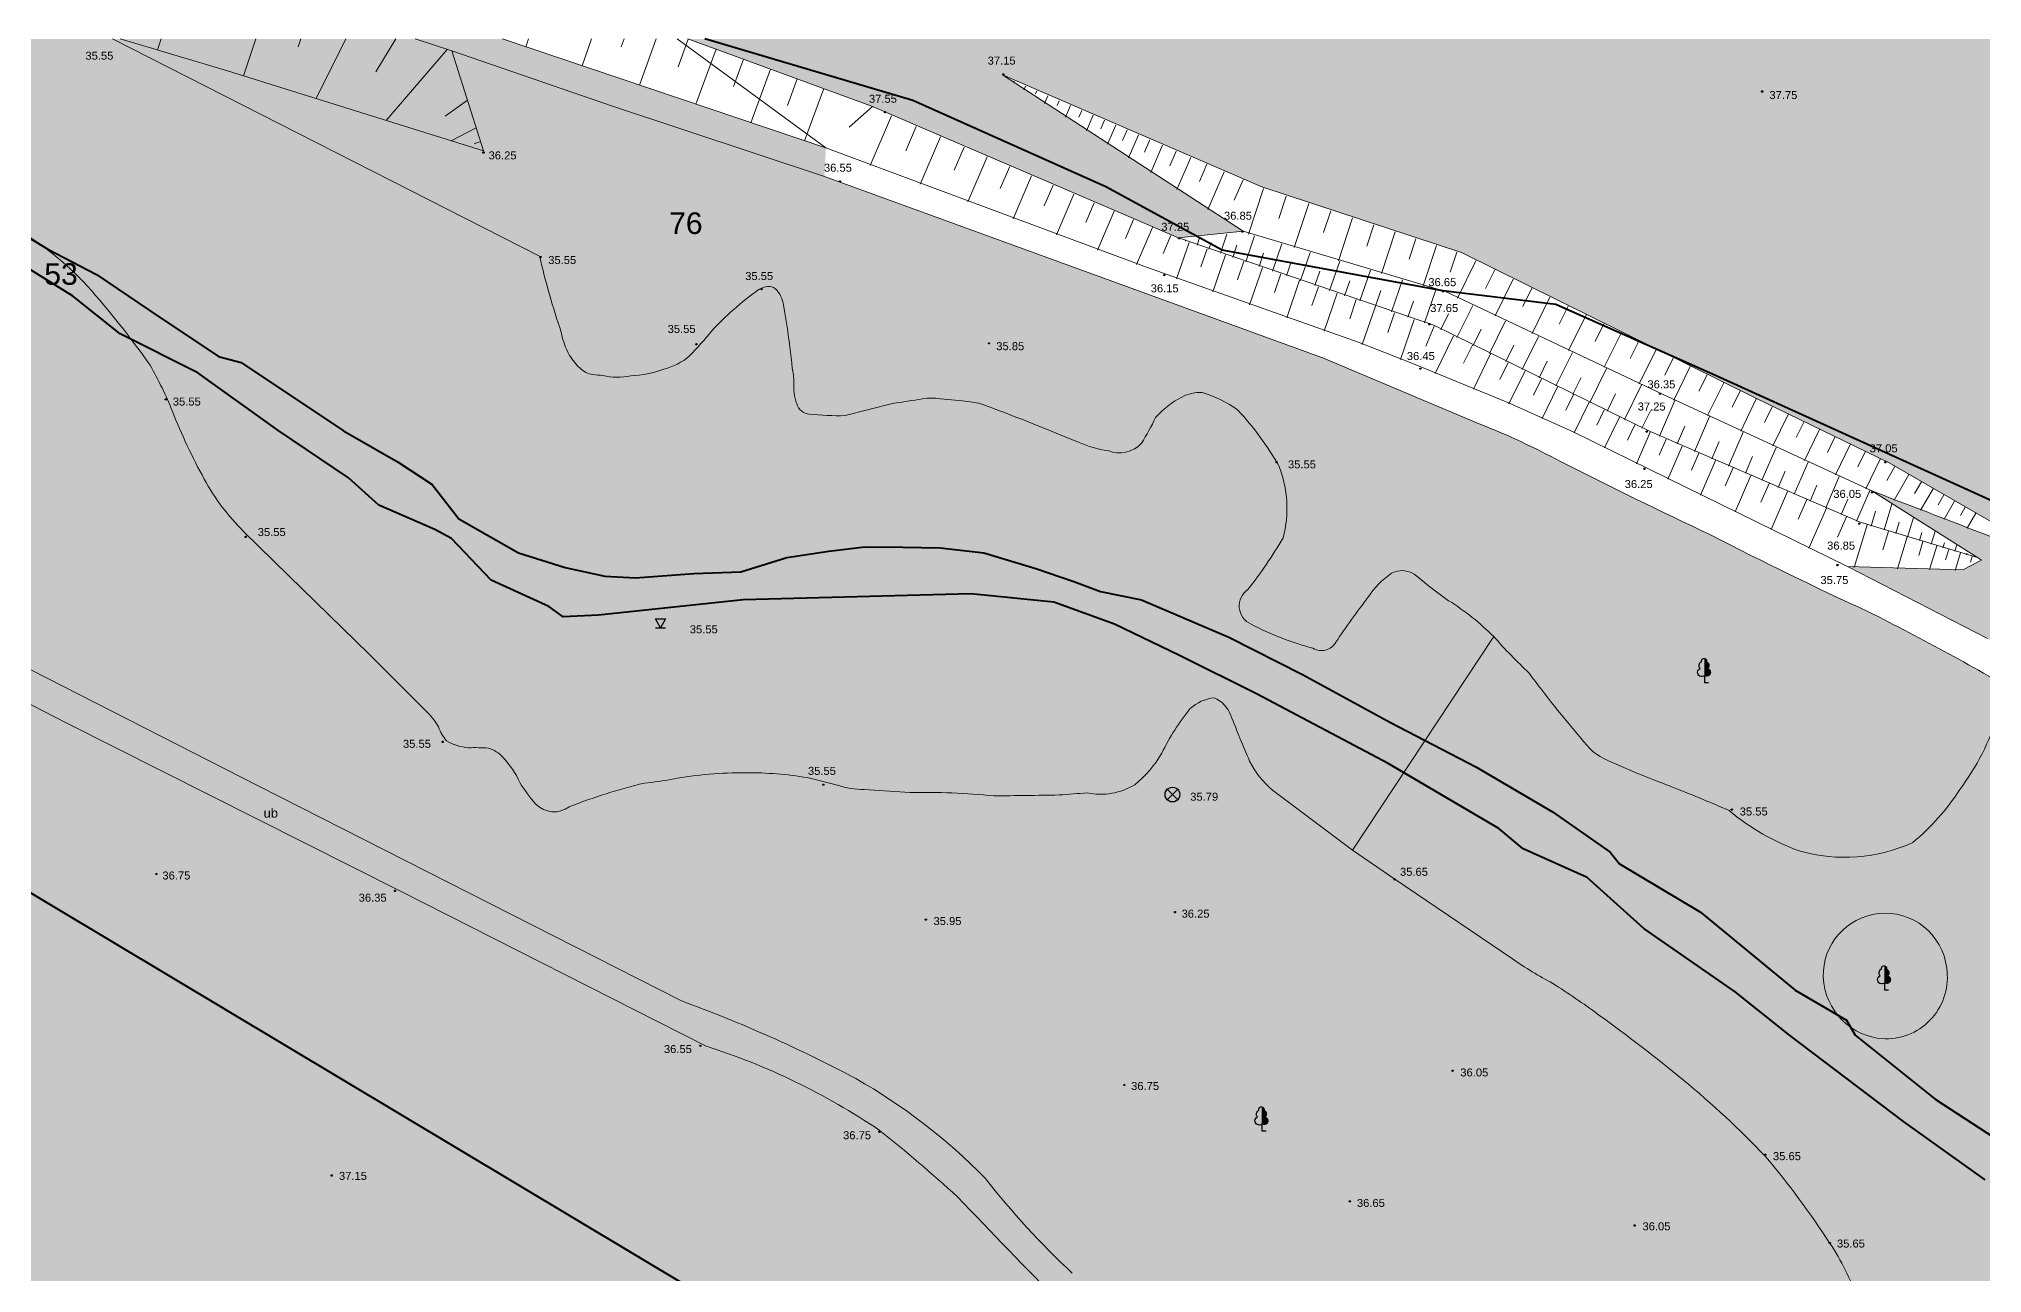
# Model space of a CAD drawing. Header units: metres. Extents: x 363857 to 365179, y 5807840 to 5809004.
# Drawn here: x 364102.5 to 364260.4, y 5808899.7 to 5809000 of the extents above; entities that cross this region are included whole.
import ezdxf

# ---------------------------------------------------------------- set-up
doc = ezdxf.new("R2010")
doc.units = ezdxf.units.M
doc.header["$LTSCALE"] = 0.5
doc.layers.get('0').update_dxf_attribs({"color": 1, "linetype": 'CONTINUOUS'})
for name, color, linetype in [('Flurstücksgrenze', 5, 'CONTINUOUS'), ('Stk.Befestigungsarten', 1, 'CONTINUOUS'), ('Stk.Böschungen', 1, 'CONTINUOUS'), ('Stk.Geländehöhen', 1, 'CONTINUOUS'), ('Stk.Gewässer', 1, 'CONTINUOUS'), ('Stk.Topografie allgemein', 1, 'CONTINUOUS'), ('Stk.Ver- und Entsorgungsanlagen allgemein', 1, 'CONTINUOUS'), ('Stk.Waldflächen', 1, 'CONTINUOUS')]:
    doc.layers.add(name, color=color, linetype=linetype)
doc.styles.add('TA  11.0401.0000', font='Arial.ttf')

# ---------------------------------------------------------------- blocks, each defined once
blk = doc.blocks.new('Geländehöhe')
at = {"color": 0, "lineweight": -2}
for points in [[(0.0087, -0.005, -0.5773503), (-0.0087, -0.005, -0.5773503), (0, 0.01, -0.5773503)], [(0.0043, -0.0025, -0.5773503), (-0.0043, -0.0025, -0.5773503), (0, 0.005, -0.5773503)]]:
    blk.add_lwpolyline(points, format="xyb", close=True, dxfattribs=at)
blk = doc.blocks.new('S11..36')
at = {"color": 0, "lineweight": -2}
blk.add_lwpolyline([(0.065, -0.0375, -0.5773503), (-0.065, -0.0375, -0.5773503), (0, 0.075, -0.5773503)], format="xyb", close=True, dxfattribs=at)
for points in [[(-0.05, 0.05), (0, 0), (-0.05, -0.05)], [(0.05, -0.05), (0, 0), (0.05, 0.05)]]:
    blk.add_lwpolyline(points, dxfattribs=at)
blk = doc.blocks.new('S11..357')
at = {"color": 0, "lineweight": -2}
blk.add_lwpolyline([(-0.04, 0), (0, 0), (-0.04, 0.075), (0.04, 0.075), (0, 0), (0.04, 0)], dxfattribs=at)
blk = doc.blocks.new('S11..150')
at = {"lineweight": -2}
blk.add_hatch(color=0, dxfattribs=at).paths.add_polyline_path([(0, 0.055), (0, 0.2), (0.0074, 0.199), (0.0142, 0.196), (0.0197, 0.191), (0.0236, 0.1846), (0.0254, 0.1774), (0.025, 0.17), (0.0326, 0.1648), (0.0386, 0.1578), (0.0426, 0.1495), (0.0442, 0.1404), (0.0435, 0.1312), (0.0403, 0.1225), (0.035, 0.115), (0.0434, 0.1099), (0.0501, 0.1026), (0.0545, 0.0938), (0.0562, 0.0841), (0.0552, 0.0743), (0.0515, 0.0652), (0.0454, 0.0575), (0.0373, 0.0517), (0.028, 0.0485), (0.0182, 0.048), (0.0086, 0.0502)], flags=0)
at = {"color": 0, "lineweight": -2}
blk.add_lwpolyline([(0, 0.055, -1.1324178), (-0.035, 0.115, -0.4985403), (-0.025, 0.17, -0.4807787), (0, 0.2)], format="xyb", dxfattribs=at)
blk.add_lwpolyline([(0, 0.055), (0, 0), (0.035, 0)], dxfattribs=at)

msp = doc.modelspace()

# ---------------------------------------------------------------- hatches: boundary and pattern name
at = {"layer": 'Stk.Befestigungsarten', "lineweight": 18, "true_color": 0xdcbe9c}
for points in [[(364140.1803, 5809000), (364166.4545, 5808991.1386), (364166.3455, 5808988.8326), (364149.1254, 5808994.5372), (364136.0738, 5808999.0184), (364133.0835, 5809000)], [(364120.3342, 5808939.3068), (364154.6601, 5808921.866, -0.03515269), (364168.8818, 5808915.5383, -0.0694161), (364179.3921, 5808907.452, 0.03980374), (364186.472, 5808899.7314, 0.16933471), (364200.6235, 5808893.1694, -0.03565229), (364208.6149, 5808891.1435, -0.00754606), (364210.1052, 5808890.7306, -0.14466024), (364220.6928, 5808884.0603, -0.01752953), (364229.4317, 5808873.9289), (364230.6647, 5808868.3528, 0.01427458), (364222.7059, 5808878.1409, 0.03563664), (364216.2029, 5808884.4922, 0.06095379), (364210.244, 5808887.8595, 0.0479212), (364199.3753, 5808891.2015, -0.14004817), (364190.9726, 5808893.7266, -0.02694109), (364185.4853, 5808897.2873, -0.00085373), (364177.1403, 5808905.9307, 0.01726169), (364170.7808, 5808911.357, 0.07095063), (364156.6721, 5808918.1891), (364131.8806, 5808930.7535), (364104.7211, 5808944.4416), (364087.9111, 5808953.0872), (364066.6537, 5808966.3067), (364067.1696, 5808968.8898), (364088.6249, 5808955.4833)]]:
    msp.add_hatch(color=31, dxfattribs=at).paths.add_polyline_path(points, flags=0)
at = {"layer": 'Stk.Gewässer', "lineweight": 18, "true_color": 0xe3ffff}
msp.add_hatch(color=7, dxfattribs=at).paths.add_polyline_path([(364108.5065, 5809000), (364143.1895, 5808982.3439, 0.02269352), (364144.953, 5808976.1612, 0.09436207), (364145.6337, 5808974.2865, 0.08420801), (364146.4893, 5808973.238, 0.18350385), (364147.5196, 5808972.7456, 0.01147825), (364148.3281, 5808972.6502, 0.11074124), (364150.5952, 5808972.6346, 0.08702215), (364153.2908, 5808973.175, 0.11658569), (364155.3743, 5808974.2386, 0.02680673), (364157.1765, 5808976.2895, -0.04564958), (364160.9197, 5808979.5785, -0.25589604), (364162.2039, 5808979.8011, -0.19129497), (364162.9803, 5808978.5461, -0.01819441), (364163.7229, 5808973.2873, -0.05322069), (364163.8492, 5808972.1275, 0.10844455), (364164.0861, 5808970.364, 0.32538138), (364165.1071, 5808969.5129, 0.0338601), (364168.0174, 5808969.3952), (364171.8704, 5808970.3873, 0.00916986), (364174.3122, 5808970.7622, -0.07241186), (364175.7549, 5808970.7623, -0.01057264), (364178.1646, 5808970.5083, -0.077085), (364179.5437, 5808970.1747, -0.00761878), (364187.0256, 5808967.2205, 0.07905974), (364189.3717, 5808966.5491, 0.31521733), (364192.0989, 5808967.1574, 0.02513199), (364193.2402, 5808969.2314, -0.0943183), (364195.3804, 5808970.896, -0.14074818), (364197.0312, 5808971.2726, -0.08467437), (364199.9295, 5808969.8363, -0.0549966), (364203.2575, 5808965.3179, -0.16126376), (364203.5924, 5808959.4665, -0.03624721), (364200.7455, 5808955.2786, 0.59016138), (364201.0021, 5808952.4507, 0.05491326), (364206.023, 5808950.497, 0.41752704), (364207.878, 5808950.9776, -0.01459407), (364210.4893, 5808954.6215, -0.0970022), (364212.4079, 5808956.5892, -0.31207244), (364214.4645, 5808956.3401, 0.01945464), (364217.0451, 5808954.3594, -0.05530449), (364220.7135, 5808951.4434), (364209.2301, 5808934.0998), (364202.7418, 5808938.9716, -0.10143465), (364200.8781, 5808941.3319, -0.01033422), (364199.3508, 5808945.0428, 0.21170311), (364197.9879, 5808946.4724, 0.15473458), (364196.0533, 5808945.5985, 0.05592966), (364193.7375, 5808941.9623, -0.0884732), (364191.5528, 5808939.4111, -0.18979145), (364187.6955, 5808938.7476, 0.00532843), (364185.396, 5808938.575, -0.00220343), (364180.0974, 5808938.5042, 0.02913443), (364173.2854, 5808938.7735), (364169.5632, 5808939.0317, -0.08362965), (364167.3969, 5808939.3674), (364164.936, 5808939.9844, 0.04275736), (364159.9656, 5808940.3835, 0.04634256), (364154.0046, 5808939.8719, -0.03091387), (364151.7037, 5808939.5381, 0.03637977), (364145.5839, 5808937.6015, -0.36726183), (364142.8888, 5808937.8236, -0.04015062), (364141.5895, 5808939.587, 0.08992557), (364140.2112, 5808941.6365, 0.14255147), (364139.0383, 5808942.3831, 0.02177367), (364137.4212, 5808942.4147, -0.12089542), (364135.6255, 5808942.9797, -0.08480548), (364134.9802, 5808944.0985, 0.07011897), (364134.1473, 5808945.2172), (364129.3506, 5808950.0106), (364122.8235, 5808956.3737), (364119.1495, 5808959.9848, -0.07446198), (364115.9491, 5808964.2399, -0.03142245), (364113.3678, 5808969.7394, 0.03411585), (364111.5509, 5808973.4803, 0.0289784), (364106.4498, 5808979.9364, 0.05967491), (364101.6049, 5808984.0106, 0.02256841), (364095.3147, 5808987.6728, 0.03166733), (364085.5239, 5808991.5938, -0.03393307), (364068.0265, 5808999.1661, -0.00978377), (364066.4265, 5809000)], flags=0)
h = msp.add_hatch(color=7, dxfattribs=at)
h.paths.add_polyline_path([(364285.2204, 5808807.1592), (364282.7797, 5808809.6782), (364280.6295, 5808812.6312), (364278.525, 5808815.5898), (364278.1041, 5808817.7687), (364278.7962, 5808821.3625), (364278.5555, 5808824.5314), (364280.0852, 5808825.9267), (364283.5331, 5808826.3764, -0.15153274), (364288.1438, 5808823.8113, -0.07646305), (364293.8831, 5808816.0455, -0.03413764), (364296.7746, 5808809.998, -0.03917682), (364298.0952, 5808805.629, 0.24377512), (364301.4177, 5808798.3249, -0.02159146), (364308.608, 5808790.0578, -0.01245987), (364312.914, 5808784.3573, 0.09426798), (364317.5995, 5808781.1758, 0.32332605), (364322.1145, 5808783.4329, 0.09125722), (364323.1181, 5808786.9627, 0.11687328), (364322.2822, 5808789.9176, 0.01229059), (364319.2258, 5808796.9722, 0.05318094), (364315.2466, 5808804.5578, 0.0678361), (364312.1158, 5808808.2726, 0.13516864), (364307.8333, 5808810.238, -0.06719037), (364304.9478, 5808810.9207, -0.11718979), (364301.7459, 5808813.1128, -0.04852861), (364299.6709, 5808817.2275, -0.08362754), (364298.5393, 5808824.4391, -0.00293574), (364299.6444, 5808828.3647, -0.04359182), (364301.0615, 5808831.9941, -0.08466784), (364304.8247, 5808838.0252, 0.0648565), (364307.565, 5808843.0246, 0.0741791), (364308.6774, 5808847.8502, 0.0688747), (364307.8385, 5808851.759, 0.04564048), (364304.9369, 5808858.6627, 0.16561582), (364299.5951, 5808863.6823, -0.00524237), (364296.8995, 5808863.809, 0.15788395), (364294.854, 5808863.6816, -0.00073615), (364289.5258, 5808862.6005, -0.21861148), (364288.0987, 5808862.6003, -0.32375725), (364288.321, 5808863.4198, 0.09061511), (364289.3998, 5808865.063, 0.42237158), (364288.7821, 5808867.0011), (364282.0834, 5808871.0281), (364267.6738, 5808879.8451, -0.02600306), (364261.8544, 5808883.5831, -0.06856073), (364254.4316, 5808890.6866, -0.08269872), (364250.2588, 5808897.7252, 0.05894219), (364248.024, 5808902.1463, 0.03180646), (364242.7628, 5808909.2423, 0.02869263), (364236.1171, 5808915.4165, 0.01567075), (364229.1719, 5808920.7544, 0.01762404), (364225.5011, 5808923.2733, -0.03055955), (364222.2308, 5808925.2636), (364212.6751, 5808931.7372), (364209.2301, 5808934.0998), (364220.7135, 5808951.4434, 0.02329234), (364223.593, 5808948.4725, 0.02102931), (364227.8248, 5808943.1759, 0.14575743), (364229.9804, 5808941.3758, 0.01368457), (364234.9867, 5808939.3062, -0.0126583), (364239.8418, 5808937.3079, 0.08914624), (364245.593, 5808934.0126, 0.17821034), (364254.7498, 5808934.7169, 0.0779471), (364258.5677, 5808939.0098, 0.08225899), (364261.6904, 5808945.0965, -0.13368071), (364262.3725, 5808946.4153), (364263.0759, 5808945.2184), (364264.0317, 5808944.151), (364265.9539, 5808942.9565), (364268.1575, 5808941.7249), (364270.2499, 5808940.6559), (364272.2722, 5808939.4536), (364274.2013, 5808938.2476), (364276.1406, 5808936.9519), (364277.9247, 5808936.0313), (364279.8294, 5808934.901), (364281.8671, 5808933.8522), (364284.0798, 5808932.7299), (364285.4724, 5808931.8355), (364286.7113, 5808931.0683), (364292.505, 5808927.5897, -0.11929615), (364298.0406, 5808917.7738, 0.00065588), (364305.2793, 5808905.7055, -0.05374785), (364306.6768, 5808901.8905, -0.03971906), (364306.9883, 5808897.7491, 0.03469002), (364307.1756, 5808895.3631, 0.14386616), (364311.6711, 5808889.3391, -0.09547052), (364315.0995, 5808886.1708, -0.07288485), (364318.9281, 5808879.1427, 0.05156755), (364320.687, 5808875.0918, 0.0632802), (364323.5392, 5808870.8144, 0.00777932), (364329.6579, 5808863.3844, -0.01704658), (364331.829, 5808860.4706, -0.0304109), (364332.9924, 5808858.2332, -0.02952596), (364334.8867, 5808853.6304, 0.0183737), (364337.0271, 5808848.5993, 0.02874074), (364341.2649, 5808842.6636, -0.00874486), (364352.6082, 5808828.2346, 0.01341761), (364363.258, 5808816.5967, 0.0797758), (364370.8757, 5808810.737, -0.04781277), (364389.9489, 5808798.0842), (364393.5432, 5808794.863, -0.0060347), (364395.1681, 5808793.054), (364413.5303, 5808761.3169, -0.24891136), (364412.0271, 5808749.4809, 0.00535982), (364410.9629, 5808748.7448, 0.00221955), (364402.9992, 5808742.1885, 0.10770105), (364400.5729, 5808739.2482, -0.14144292), (364397.1663, 5808738.3133, 0.22153822), (364390.7496, 5808732.679, -0.17340094), (364387.1009, 5808729.1185), (364374.3939, 5808719.7485, -0.34939217), (364369.1645, 5808719.644), (364358.831, 5808724.8009, 0.00509223), (364344.3674, 5808734.2296, 0.00496407), (364337.0466, 5808738.0464), (364330.6681, 5808748.8391), (364327.8403, 5808753.3004), (364323.6303, 5808757.9436), (364307.0594, 5808771.1058), (364303.0137, 5808774.5525), (364302.2704, 5808775.8711), (364298.3648, 5808781.3526), (364296.5108, 5808784.4197), (364287.2286, 5808799.9728)], flags=0)
h.paths.add_polyline_path([(364252.512, 5808918.7602, 0.46130193), (364257.508, 5808924.5076, 0.41367233), (364251.9601, 5808928.9412, 0.38887313), (364247.4783, 5808923.7909, 0.39075751)], flags=0)
at = {"layer": 'Stk.Waldflächen', "lineweight": 18, "true_color": 0xb3ff7f}
for points in [[(364066.4265, 5809000, 0.00978377), (364068.0265, 5808999.1661, 0.03393307), (364085.5239, 5808991.5938, -0.03166733), (364095.3147, 5808987.6728, -0.02256841), (364101.6049, 5808984.0106, -0.05967491), (364106.4498, 5808979.9364, -0.0289784), (364111.5509, 5808973.4803, -0.03411585), (364113.3678, 5808969.7394, 0.03142245), (364115.9491, 5808964.2399, 0.07446198), (364119.1495, 5808959.9848), (364122.8235, 5808956.3737), (364129.3506, 5808950.0106), (364134.1473, 5808945.2172, -0.07011897), (364134.9802, 5808944.0985, 0.08480548), (364135.6255, 5808942.9797, 0.12089542), (364137.4212, 5808942.4147, -0.02177367), (364139.0383, 5808942.3831, -0.14255147), (364140.2112, 5808941.6365, -0.08992557), (364141.5895, 5808939.587, 0.04015062), (364142.8888, 5808937.8236), (364154.6601, 5808921.866), (364120.3342, 5808939.3068), (364088.6249, 5808955.4833), (364067.1696, 5808968.8898), (364062.5412, 5808972.2309, -0.07571123), (364054.3, 5808981.6518), (364046.0893, 5808991.6916, 0.0970145), (364039.7036, 5808997.2805, 0.02965267), (364034.3304, 5809000)], [(364133.0835, 5809000), (364136.0738, 5808999.0184), (364149.1254, 5808994.5372), (364143.1895, 5808982.3439), (364108.5065, 5809000)], [(364264.0688, 5808946.4154, 0.14391677), (364262.3725, 5808946.4153, 0.13368071), (364261.6904, 5808945.0965, -0.08225899), (364258.5677, 5808939.0098, -0.0779471), (364254.7498, 5808934.7169, -0.17821034), (364245.593, 5808934.0126, -0.08914624), (364239.8418, 5808937.3079, 0.0126583), (364234.9867, 5808939.3062, -0.01368457), (364229.9804, 5808941.3758, -0.14575743), (364227.8248, 5808943.1759, -0.02102931), (364223.593, 5808948.4725, -0.02329234), (364220.7135, 5808951.4434, 0.05530449), (364217.0451, 5808954.3594, -0.01945464), (364214.4645, 5808956.3401, 0.31207244), (364212.4079, 5808956.5892, 0.0970022), (364210.4893, 5808954.6215, 0.01459407), (364207.878, 5808950.9776, -0.41752704), (364206.023, 5808950.497, -0.05491326), (364201.0021, 5808952.4507, -0.59016138), (364200.7455, 5808955.2786, 0.03624721), (364203.5924, 5808959.4665, 0.16126376), (364203.2575, 5808965.3179, 0.0549966), (364199.9295, 5808969.8363, 0.08467437), (364197.0312, 5808971.2726, 0.14074818), (364195.3804, 5808970.896, 0.0943183), (364193.2402, 5808969.2314, -0.02513199), (364192.0989, 5808967.1574, -0.31521733), (364189.3717, 5808966.5491, -0.07905974), (364187.0256, 5808967.2205, 0.00761878), (364179.5437, 5808970.1747, 0.077085), (364178.1646, 5808970.5083, 0.01057264), (364175.7549, 5808970.7623, 0.07241186), (364174.3122, 5808970.7622, -0.00916986), (364171.8704, 5808970.3873), (364168.0174, 5808969.3952, -0.0338601), (364165.1071, 5808969.5129, -0.32538138), (364164.0861, 5808970.364, -0.10844455), (364163.8492, 5808972.1275, 0.05322069), (364163.7229, 5808973.2873, 0.01819441), (364162.9803, 5808978.5461, 0.19129497), (364162.2039, 5808979.8011, 0.25589604), (364160.9197, 5808979.5785, 0.04564958), (364157.1765, 5808976.2895, -0.02680673), (364155.3743, 5808974.2386, -0.11658569), (364153.2908, 5808973.175, -0.08702215), (364150.5952, 5808972.6346, -0.11074124), (364148.3281, 5808972.6502, -0.01147825), (364147.5196, 5808972.7456, -0.18350385), (364146.4893, 5808973.238, -0.08420801), (364145.6337, 5808974.2865, -0.09436207), (364144.953, 5808976.1612, -0.02269352), (364143.1895, 5808982.3439), (364149.1254, 5808994.5372), (364166.3455, 5808988.8326), (364206.8728, 5808974.0583), (364219.5392, 5808968.7231, -0.03165835), (364226.1781, 5808965.6297, 0.00691315), (364238.3833, 5808959.6849, 0.01173652), (364251.1666, 5808953.4512, -0.01733559)], [(364076.1328, 5808835.703, 0.00482747), (364075.9393, 5808837.4832), (364106.7868, 5808846.6758), (364121.3932, 5808851.8065), (364131.2085, 5808854.9203), (364145.7928, 5808857.779), (364167.9031, 5808864.2725), (364181.0684, 5808870.7087), (364176.3139, 5808886.6244), (364162.1913, 5808893.9927), (364156.0377, 5808897.4316), (364133.7806, 5808890.1268), (364114.1382, 5808883.6943), (364089.3178, 5808875.7057), (364070.9933, 5808871.1401), (364058.3564, 5808867.978), (364051.0083, 5808875.0482), (364036.9113, 5808904.2566), (364032.0816, 5808913.1703), (364026.4773, 5808925.5491), (364022.6652, 5808933.8074), (364020.3762, 5808938.5261), (364017.7921, 5808943.0309), (364052.8007, 5808935.1103), (364079.1668, 5808950.7883), (364087.9111, 5808953.0872), (364104.7211, 5808944.4416), (364131.8806, 5808930.7535), (364156.6721, 5808918.1891, -0.07095063), (364170.7808, 5808911.357, -0.01726169), (364177.1403, 5808905.9307, 0.00085373), (364185.4853, 5808897.2873, 0.02694109), (364190.9726, 5808893.7266, 0.14004817), (364199.3753, 5808891.2015, -0.0479212), (364210.244, 5808887.8595, -0.06095379), (364216.2029, 5808884.4922, -0.03563664), (364222.7059, 5808878.1409, -0.01427458), (364230.6647, 5808868.3528, -0.09381714), (364215.8846, 5808860.1685, -0.04272974), (364204.8753, 5808857.0962, -0.00613348), (364192.7183, 5808854.6752, 0.02723875), (364184.5899, 5808852.6766, 0.17430481), (364174.3166, 5808845.7287, -0.06247402), (364165.0804, 5808838.5727, -0.12397337), (364153.2786, 5808834.5957, -0.0297289), (364150.2547, 5808834.4088, 0.03819461), (364143.5724, 5808834.4228, 0.09873638), (364136.5878, 5808832.4558), (364127.7526, 5808827.9709), (364121.2504, 5808824.6527, -0.31424083), (364118.111, 5808824.8905, 0.1332026), (364108.647, 5808829.6078, 0.00775033), (364103.106, 5808829.1036), (364087.3091, 5808826.9481), (364083.3215, 5808826.6858, -0.21766112), (364076.6127, 5808830.191, -0.06391921), (364076.1736, 5808832.5429, 0.00852038)], [(364154.6601, 5808921.866), (364142.8888, 5808937.8236, 0.36726183), (364145.5839, 5808937.6015, -0.03637977), (364151.7037, 5808939.5381, 0.03091387), (364154.0046, 5808939.8719, -0.04634256), (364159.9656, 5808940.3835, -0.04275736), (364164.936, 5808939.9844), (364167.3969, 5808939.3674, 0.08362965), (364169.5632, 5808939.0317), (364173.2854, 5808938.7735, -0.02913443), (364180.0974, 5808938.5042, 0.00220343), (364185.396, 5808938.575, -0.00532843), (364187.6955, 5808938.7476, 0.18979145), (364191.5528, 5808939.4111, 0.0884732), (364193.7375, 5808941.9623, -0.05592966), (364196.0533, 5808945.5985, -0.15473458), (364197.9879, 5808946.4724, -0.21170311), (364199.3508, 5808945.0428, 0.01033422), (364200.8781, 5808941.3319, 0.10143465), (364202.7418, 5808938.9716), (364209.2301, 5808934.0998), (364212.6751, 5808931.7372), (364222.2308, 5808925.2636, 0.03055955), (364225.5011, 5808923.2733, -0.01762404), (364229.1719, 5808920.7544, -0.01567075), (364236.1171, 5808915.4165, -0.02869263), (364242.7628, 5808909.2423, -0.03180646), (364248.024, 5808902.1463, -0.05894219), (364250.2588, 5808897.7252, 0.08269872), (364254.4316, 5808890.6866, 0.06856073), (364261.8544, 5808883.5831, 0.02600306), (364267.6738, 5808879.8451), (364282.0834, 5808871.0281), (364288.7821, 5808867.0011, -0.42237158), (364289.3998, 5808865.063, -0.09061511), (364288.321, 5808863.4198, 0.32375725), (364288.0987, 5808862.6003, 0.21861148), (364289.5258, 5808862.6005, 0.00073615), (364294.854, 5808863.6816, -0.15788395), (364296.8995, 5808863.809, 0.00524237), (364299.5951, 5808863.6823), (364299.8485, 5808862.9674, -0.08578904), (364298.5162, 5808862.0458, -0.02484695), (364291.6165, 5808855.792, 0.07937826), (364289.9032, 5808853.7356, 0.84456183), (364290.8501, 5808853.1167, 0.00902647), (364293.8838, 5808855.595, -0.36540043), (364295.1682, 5808855.4044, 0.02092387), (364298.1321, 5808852.2116, -0.11983087), (364299.3526, 5808850.7819, -0.0652335), (364301.1423, 5808845.5234, -0.21979534), (364300.6496, 5808842.6955, -0.07372079), (364298.689, 5808840.0396, 0.00559943), (364292.4483, 5808834.5757, -0.10934922), (364287.8961, 5808831.5248, -0.01473266), (364281.5819, 5808829.9845, 0.05945486), (364277.1122, 5808829.0128, 0.17423077), (364273.97, 5808822.1397, 0.07673141), (364274.3782, 5808814.8723), (364266.0464, 5808811.9773), (364262.4785, 5808820.6926), (364258.2018, 5808830.9695, 0.05945379), (364253.4367, 5808841.1008), (364247.1152, 5808850.1916), (364238.9681, 5808860.8441, 0.03242898), (364229.4317, 5808873.9289, 0.01752953), (364220.6928, 5808884.0603, 0.14466024), (364210.1052, 5808890.7306, 0.00754606), (364208.6149, 5808891.1435, 0.03565229), (364200.6235, 5808893.1694, -0.16933471), (364186.472, 5808899.7314, -0.03980374), (364179.3921, 5808907.452, 0.0694161), (364168.8818, 5808915.5383, 0.03515269)], [(364252.512, 5808918.7602, -0.39075751), (364247.4783, 5808923.7909, -0.38887313), (364251.9601, 5808928.9412, -0.41367233), (364257.508, 5808924.5076, -0.46130193)]]:
    msp.add_hatch(color=71, dxfattribs=at).paths.add_polyline_path(points, flags=0)
h = msp.add_hatch(color=71, dxfattribs=at)
h.paths.add_polyline_path([(364371.5777, 5808984.8374, 0.03006428), (364364.4024, 5808981.2934, 0.12588125), (364357.7629, 5808974.8027), (364349.6736, 5808955.5113), (364345.5628, 5808944.5744, -0.00189753), (364331.3004, 5808920.3081, 0.07882706), (364330.4949, 5808912.3763), (364317.4355, 5808913.3708), (364323.104, 5808927.5215), (364334.708, 5808953.6327), (364345.8188, 5808978.8052), (364347.1442, 5808981.8775, 0.00626865), (364354.1999, 5808997.976, -0.19770427), (364356.328, 5809000), (364377.3898, 5809000)], flags=0)
h.paths.add_polyline_path([(364352.8834, 5809000, 0.03752086), (364352.6126, 5808999.463), (364340.687, 5808981.4544), (364337.3045, 5808982.9143), (364334.2023, 5808975.8573), (364326.0089, 5808958.4087), (364317.4109, 5808940.4565), (364308.8496, 5808922.6474, -0.41708072), (364304.9289, 5808922.4258, -0.03956431), (364296.5444, 5808929.5305, 0.07513606), (364283.8166, 5808939.1418, 0.01012799), (364274.8949, 5808944.0383), (364260.814, 5808951.2898), (364249.4569, 5808957.127), (364258.8298, 5808956.8665), (364260.3385, 5808957.662), (364260.0145, 5808957.866), (364251.4163, 5808963.2778, -0.00169898), (364267.5886, 5808957.0503), (364252.8308, 5808965.5606), (364241.8947, 5808970.8771), (364218.1037, 5808982.6328), (364201.8724, 5808987.9807), (364180.8107, 5808997.0706), (364200.3552, 5808984.3689), (364195.1109, 5808983.8387), (364170.2486, 5808994.5024), (364155.2378, 5809000)], flags=0)

# ---------------------------------------------------------------- linework, layer by layer
at = {"layer": 'Flurstücksgrenze', "color": 7, "linetype": 'Continuous', "lineweight": 40}
msp.add_line((364070.123, 5808949.619), (364155.35, 5808898.595), dxfattribs=at)
for points in [[(364348.7173, 5809000), (364309.655, 5808917.271), (364303.677, 5808919.244), (364300.28, 5808924.533), (364293.808, 5808934.872), (364288.276, 5808941.341), (364267.641, 5808956.598), (364262.117, 5808962.038), (364238.789, 5808972.634), (364225.761, 5808978.418), (364216.58, 5808979.526), (364198.645, 5808982.835), (364189.191, 5808987.987), (364173.526, 5808995.002), (364156.608, 5809000)], [(364099.546, 5808985.15), (364103.245, 5808982.927), (364107.195, 5808980.849), (364111.48, 5808977.958), (364117.098, 5808974.205), (364118.95, 5808973.697), (364127.251, 5808968.153), (364131.7, 5808965.616), (364134.458, 5808963.786), (364136.631, 5808961.022), (364141.489, 5808958.253), (364145.268, 5808957.058), (364148.498, 5808956.339), (364150.993, 5808956.214), (364155.737, 5808956.563), (364159.551, 5808956.706), (364163.284, 5808957.875), (364166.687, 5808958.389), (364169.607, 5808958.741), (364172.699, 5808958.7), (364175.729, 5808958.641), (364179.286, 5808958.241), (364183.507, 5808956.964), (364186.587, 5808955.911), (364188.768, 5808955.101), (364192.082, 5808954.424), (364199.202, 5808951.388), (364205.181, 5808948.359), (364212.32, 5808944.464), (364219.25, 5808940.865), (364225.473, 5808937.212), (364230.18, 5808933.925), (364230.931, 5808932.976), (364237.519, 5808929.053), (364245.208, 5808922.708), (364249.38, 5808920.281), (364250.072, 5808919.064), (364256.586, 5808913.872), (364262.551, 5808909.969)], [(364260.645, 5808907.321), (364254.009, 5808912.037), (364244.738, 5808919.063), (364240.321, 5808922.586), (364232.915, 5808927.729), (364228.291, 5808931.86), (364223.111, 5808934.207), (364221.129, 5808935.842), (364212.14, 5808941.122), (364201.495, 5808946.762), (364195.185, 5808949.898), (364189.888, 5808952.442), (364184.98, 5808954.237), (364178.218, 5808954.911), (364159.722, 5808954.44), (364147.977, 5808953.186), (364145.102, 5808953.061), (364143.941, 5808953.879), (364139.249, 5808956.029), (364136.032, 5808959.423), (364134.695, 5808960.155), (364130.126, 5808962.126), (364127.662, 5808964.336), (364121.926, 5808968.213), (364115.421, 5808972.863), (364109.126, 5808976.046), (364105.243, 5808979.127), (364098.789, 5808983.115)]]:
    msp.add_lwpolyline(points, dxfattribs=at)
at = {"layer": 'Stk.Böschungen', "color": 7, "linetype": 'Continuous', "lineweight": 9}
for p, q in [((364112.4398, 5809000), (364112.1482, 5808999.1009)), ((364120.1326, 5809000), (364119.1458, 5808996.9961)), ((364123.8075, 5809000), (364123.5693, 5808999.3582)), ((364127.4567, 5809000), (364125.0405, 5808995.1525)), ((364131.5217, 5809000), (364129.8799, 5808997.3305)), ((364135.6827, 5808999.1468), (364130.7163, 5808993.3774)), ((364142.284, 5809000), (364142.0868, 5808999.357)), ((364147.42, 5809000), (364146.6427, 5808997.8204)), ((364150.0619, 5809000), (364149.8304, 5808999.3509)), ((364152.6755, 5809000), (364151.3018, 5808996.2491)), ((364155.2677, 5808999.989), (364154.4401, 5808997.7294)), ((364157.5274, 5808999.1615), (364155.8936, 5808994.7004)), ((364159.7579, 5808998.3446), (364158.9515, 5808996.1428)), ((364161.9596, 5808997.5382), (364160.3677, 5808993.1915)), ((364164.133, 5808996.7422), (364163.3473, 5808994.5969)), ((364166.2783, 5808995.9565), (364164.7272, 5808991.7212)), ((364181.7406, 5808996.5576), (364181.7051, 5808996.4805)), ((364182.659, 5808996.162), (364182.5245, 5808995.8492)), ((364183.5774, 5808995.7664), (364183.4747, 5808995.533)), ((364184.4958, 5808995.3708), (364184.2196, 5808994.7499)), ((364137.3384, 5808995.0074), (364135.5257, 5808993.7238)), ((364170.2486, 5808994.5024), (364168.3515, 5808992.8205)), ((364171.7753, 5808993.7405), (364170.0456, 5808989.703)), ((364185.4142, 5808994.9752), (364185.2443, 5808994.5854)), ((364186.3326, 5808994.5796), (364185.9196, 5808993.6475)), ((364187.251, 5808994.184), (364187.0127, 5808993.6386)), ((364188.1695, 5808993.7884), (364187.6243, 5808992.542)), ((364138.0451, 5808992.766), (364136.0162, 5808991.7199)), ((364173.7942, 5808992.8762), (364172.9472, 5808990.9084)), ((364189.0879, 5808993.3928), (364188.7835, 5808992.6903)), ((364190.0063, 5808992.9972), (364189.329, 5808991.4366)), ((364190.9247, 5808992.6016), (364190.5531, 5808991.7427)), ((364191.8431, 5808992.206), (364191.0314, 5808990.3326)), ((364138.3938, 5808991.6597), (364137.8796, 5808991.4788)), ((364175.7636, 5808992.0332), (364174.1166, 5808988.1923)), ((364177.6844, 5808991.2109), (364176.8817, 5808989.3375)), ((364192.7814, 5808991.8019), (364192.3421, 5808990.7847)), ((364193.799, 5808991.3635), (364192.8483, 5808989.1544)), ((364194.9034, 5808990.8878), (364194.3844, 5808989.6913)), ((364179.5581, 5808990.4088), (364177.9873, 5808986.7559)), ((364181.3857, 5808989.6264), (364180.6216, 5808987.8441)), ((364196.1017, 5808990.3717), (364194.978, 5808987.7733)), ((364197.4022, 5808989.8115), (364196.7942, 5808988.4007)), ((364198.8132, 5808989.2037), (364197.4945, 5808986.1414)), ((364183.1683, 5808988.8633), (364181.6735, 5808985.3879)), ((364184.9072, 5808988.1189), (364184.1777, 5808986.4241)), ((364200.3448, 5808988.544), (364199.6264, 5808986.8844)), ((364202.0095, 5808987.8384), (364200.7964, 5808984.1458)), ((364186.6035, 5808987.3928), (364185.1847, 5808984.0849)), ((364188.2579, 5808986.6846), (364187.5641, 5808985.072)), ((364189.8715, 5808985.9938), (364188.5179, 5808982.848)), ((364203.8555, 5808987.2312), (364203.2568, 5808985.4114)), ((364205.6754, 5808986.6327), (364204.4918, 5808983.0458)), ((364207.4694, 5808986.0427), (364206.8864, 5808984.2746)), ((364191.4457, 5808985.3199), (364190.7864, 5808983.7853)), ((364192.9811, 5808984.6626), (364191.6984, 5808981.6677)), ((364209.2379, 5808985.461), (364208.0889, 5808981.975)), ((364210.9812, 5808984.8876), (364210.4138, 5808983.1698)), ((364212.6998, 5808984.3224), (364211.5817, 5808980.9353)), ((364194.4786, 5808984.0215), (364193.8552, 5808982.5663)), ((364195.9575, 5808983.4594), (364194.9423, 5808980.5056)), ((364195.6638, 5808983.5598), (364195.7068, 5808983.6813)), ((364196.61, 5808983.2362), (364196.845, 5808983.9132)), ((364197.4351, 5808982.954), (364196.9237, 5808981.4697)), ((364197.5562, 5808982.9126), (364197.7482, 5808983.4681)), ((364198.5024, 5808982.5891), (364199.0354, 5808984.1339)), ((364199.5043, 5808982.2465), (364199.8495, 5808983.2486)), ((364200.562, 5808981.8848), (364201.2859, 5808984.0001)), ((364202.743, 5808981.1389), (364203.4967, 5808983.342)), ((364214.3939, 5808983.7653), (364213.8424, 5808982.0959)), ((364216.0639, 5808983.216), (364214.9802, 5808979.9237)), ((364217.7101, 5808982.6746), (364217.1737, 5808981.0525)), ((364198.9207, 5808982.446), (364197.8906, 5808979.4622)), ((364200.414, 5808981.9354), (364199.8989, 5808980.4346)), ((364201.9154, 5808981.4219), (364200.881, 5808978.4039)), ((364201.6414, 5808981.5156), (364202.0113, 5808982.5948)), ((364203.8673, 5808980.7544), (364204.2538, 5808981.878)), ((364205.0146, 5808980.3621), (364205.8038, 5808982.6552)), ((364206.1854, 5808979.9617), (364206.5864, 5808981.1323)), ((364207.3802, 5808979.5531), (364208.2012, 5808981.9416)), ((364209.8439, 5808978.7106), (364210.701, 5808981.1975)), ((364219.2664, 5808981.9775), (364217.758, 5808978.9333)), ((364220.7899, 5808981.2262), (364220.0443, 5808979.7167)), ((364203.4248, 5808980.9058), (364202.9047, 5808979.3888)), ((364204.9422, 5808980.3869), (364203.8968, 5808977.3366)), ((364206.4677, 5808979.8652), (364205.9404, 5808978.3326)), ((364208.5996, 5808979.1362), (364209.0183, 5808980.3549)), ((364211.1138, 5808978.2764), (364211.5514, 5808979.5452)), ((364212.4096, 5808977.8332), (364213.295, 5808980.4253)), ((364215.0817, 5808976.9195), (364216.0074, 5808979.6179)), ((364222.2999, 5808980.4816), (364220.8156, 5808977.4924)), ((364223.7964, 5808979.7436), (364223.0623, 5808978.2616)), ((364208.0012, 5808979.3408), (364206.9464, 5808976.2574)), ((364209.543, 5808978.8135), (364209.0071, 5808977.2657)), ((364211.0929, 5808978.2835), (364210.0228, 5808975.1616)), ((364213.732, 5808977.381), (364214.1836, 5808978.7037)), ((364217.718, 5808975.7438), (364219.0005, 5808978.3478)), ((364225.2796, 5808979.0121), (364223.8278, 5808976.073)), ((364226.7496, 5808978.2872), (364226.0288, 5808976.8313)), ((364212.6543, 5808977.7496), (364212.1078, 5808976.157)), ((364214.2475, 5808977.2047), (364213.1342, 5808973.954)), ((364215.8731, 5808976.6486), (364215.1993, 5808975.0266)), ((364216.4149, 5808976.3829), (364217.0486, 5808977.6759)), ((364219.0313, 5808975.0996), (364219.6771, 5808976.4121)), ((364220.3549, 5808974.4504), (364221.654, 5808977.0973)), ((364228.2066, 5808977.5687), (364226.7795, 5808974.682)), ((364229.6506, 5808976.8565), (364228.9433, 5808975.4261)), ((364217.4535, 5808975.8735), (364215.9509, 5808972.8206)), ((364218.9808, 5808975.1243), (364218.2552, 5808973.6491)), ((364221.689, 5808973.7961), (364222.3435, 5808975.13)), ((364223.0336, 5808973.1366), (364224.355, 5808975.8245)), ((364231.0818, 5808976.1507), (364229.675, 5808973.3175)), ((364232.5003, 5808975.4512), (364231.8029, 5808974.0473)), ((364220.4569, 5808974.4004), (364219.0547, 5808971.5488)), ((364221.8833, 5808973.7007), (364221.2045, 5808972.3234)), ((364224.3888, 5808972.4719), (364225.0558, 5808973.8259)), ((364225.7546, 5808971.802), (364227.0971, 5808974.5323)), ((364228.5186, 5808970.4463), (364229.8825, 5808973.2198)), ((364233.9061, 5808974.7579), (364232.523, 5808971.9754)), ((364235.2995, 5808974.0708), (364234.6178, 5808972.6901)), ((364236.6805, 5808973.3898), (364235.3351, 5808970.658)), ((364223.2617, 5808973.0247), (364221.949, 5808970.3607)), ((364224.5948, 5808972.3708), (364223.9511, 5808971.0622)), ((364225.9041, 5808971.7286), (364224.6403, 5808969.1578)), ((364227.1312, 5808971.1268), (364227.8089, 5808972.5022)), ((364231.3264, 5808969.0691), (364232.711, 5808971.8869)), ((364238.046, 5808972.7164), (364237.3819, 5808971.3679)), ((364239.3941, 5808972.0515), (364238.0797, 5808969.3905)), ((364227.1901, 5808971.0979), (364226.5681, 5808969.8361)), ((364228.4531, 5808970.4784), (364227.2342, 5808967.9974)), ((364229.917, 5808969.7604), (364230.6052, 5808971.1576)), ((364234.1812, 5808967.7158), (364235.4303, 5808970.614)), ((364240.7251, 5808971.3951), (364240.0772, 5808970.0812)), ((364242.0394, 5808970.7478), (364240.7788, 5808968.144)), ((364243.3407, 5808970.1163), (364242.7138, 5808968.8281)), ((364229.694, 5808969.8698), (364229.0841, 5808968.6274)), ((364230.9367, 5808969.2603), (364229.7126, 5808966.7733)), ((364232.1811, 5808968.6499), (364231.569, 5808967.4043)), ((364232.7469, 5808968.3724), (364233.4431, 5808969.7931)), ((364235.6119, 5808967.0999), (364236.229, 5808968.53)), ((364237.0241, 5808966.4919), (364238.2453, 5808969.314)), ((364244.6297, 5808969.4909), (364243.3889, 5808966.9386)), ((364245.9063, 5808968.8715), (364245.2913, 5808967.6077)), ((364233.4278, 5808968.0401), (364232.3219, 5808965.4844)), ((364234.7068, 5808967.4895), (364234.1398, 5808966.1785)), ((364236.0188, 5808966.9247), (364234.8608, 5808964.237)), ((364238.4181, 5808965.8918), (364239.021, 5808967.2846)), ((364239.7942, 5808965.2993), (364240.9817, 5808968.0503)), ((364247.1707, 5808968.258), (364245.9514, 5808965.7551)), ((364248.4231, 5808967.6503), (364247.8196, 5808966.4107)), ((364249.6634, 5808967.0485), (364248.4684, 5808964.5928)), ((364237.3628, 5808966.3461), (364236.7676, 5808964.9705)), ((364238.7394, 5808965.7534), (364237.5195, 5808962.9357)), ((364241.1525, 5808964.7146), (364241.7398, 5808966.0717)), ((364242.4933, 5808964.1373), (364243.6518, 5808966.8172)), ((364245.1233, 5808963.0051), (364246.2557, 5808965.6146)), ((364250.8919, 5808966.4524), (364250.3001, 5808965.2363)), ((364252.1086, 5808965.862), (364250.9377, 5808963.4524)), ((364240.1496, 5808965.1463), (364239.5258, 5808963.7026)), ((364241.5942, 5808964.5244), (364240.316, 5808961.5669)), ((364243.0739, 5808963.8874), (364242.4197, 5808962.3724)), ((364243.8169, 5808963.5675), (364244.3874, 5808964.8907)), ((364246.413, 5808962.4498), (364246.9698, 5808963.7388)), ((364247.686, 5808961.9018), (364248.783, 5808964.4475)), ((364253.2981, 5808965.2478), (364252.6503, 5808964.1257)), ((364254.421, 5808964.6016), (364253.2312, 5808962.535)), ((364255.4544, 5808964.0068), (364254.905, 5808963.0563)), ((364244.5897, 5808963.2348), (364243.2484, 5808960.1315)), ((364246.1424, 5808962.5664), (364245.4546, 5808960.9773)), ((364248.9427, 5808961.3608), (364249.4848, 5808962.6169)), ((364250.1832, 5808960.8268), (364251.2565, 5808963.3051)), ((364252.4177, 5808960.1079), (364253.0565, 5808962.2106)), ((364256.4057, 5808963.4593), (364255.3937, 5808961.7091)), ((364257.2816, 5808962.9552), (364256.8161, 5808962.1491)), ((364258.1483, 5808962.4564), (364257.2936, 5808960.982)), ((364247.7329, 5808961.8816), (364246.3227, 5808958.6268)), ((364249.362, 5808961.1802), (364248.6419, 5808959.5122)), ((364251.3653, 5808960.4249), (364251.7268, 5808961.6219)), ((364253.3751, 5808959.8194), (364253.6538, 5808960.7399)), ((364254.3326, 5808959.531), (364254.8094, 5808961.1095)), ((364259.015, 5808961.9575), (364258.6282, 5808961.2881)), ((364259.8817, 5808961.4587), (364259.1836, 5808960.2569)), ((364251.0519, 5808960.5194), (364250.0061, 5808957.0505)), ((364252.7861, 5808959.9969), (364252.3325, 5808958.4976)), ((364254.2856, 5808959.5452), (364253.5021, 5808956.953)), ((364255.5819, 5808959.1546), (364255.2431, 5808958.0342)), ((364255.2901, 5808959.2425), (364255.4888, 5808959.9002)), ((364256.2476, 5808958.9541), (364256.5654, 5808960.0064)), ((364257.2051, 5808958.6656), (364257.3237, 5808959.0606)), ((364256.7025, 5808958.817), (364256.1166, 5808956.88)), ((364257.6713, 5808958.5252), (364257.4182, 5808957.688)), ((364258.1625, 5808958.3772), (364258.3225, 5808958.9027)), ((364258.6288, 5808958.2367), (364258.2, 5808956.8219)), ((364259.12, 5808958.0887), (364259.1592, 5808958.2206)), ((364259.5862, 5808957.9483), (364259.4462, 5808957.4842))]:
    msp.add_line(p, q, dxfattribs=at)
at = {"layer": 'Stk.Böschungen', "color": 7, "linetype": 'Continuous', "lineweight": 18}
for p, q in [((364140.1803, 5809000), (364166.4545, 5808991.1386)), ((364170.2486, 5808994.5024), (364155.2378, 5809000)), ((364200.3552, 5808984.3689), (364180.8107, 5808997.0706)), ((364201.8724, 5808987.9807), (364180.8107, 5808997.0706)), ((364195.1109, 5808983.8387), (364170.2486, 5808994.5024)), ((364166.4545, 5808991.1386), (364192.4926, 5808981.4578)), ((364218.1037, 5808982.6328), (364201.8724, 5808987.9807)), ((364200.3552, 5808984.3689), (364195.1109, 5808983.8387)), ((364216.7803, 5808979.4711), (364200.3552, 5808984.3689)), ((364195.1109, 5808983.8387), (364215.8356, 5808976.7387)), ((364192.4926, 5808981.4578), (364209.7828, 5808975.3278)), ((364241.8947, 5808970.8771), (364218.1037, 5808982.6328)), ((364234.4704, 5808971.1187), (364216.7803, 5808979.4711)), ((364215.8356, 5808976.7387), (364233.3519, 5808968.1305)), ((364209.7828, 5808975.3278), (364214.0583, 5808973.6653)), ((364214.0583, 5808973.6653), (364221.8481, 5808970.4674)), ((364221.8481, 5808970.4674), (364227.1665, 5808968.0859)), ((364251.4163, 5808963.2778), (364234.4704, 5808971.1187)), ((364252.8308, 5808965.5606), (364241.8947, 5808970.8771)), ((364227.1665, 5808968.0859), (364233.3335, 5808965.0339)), ((364233.3519, 5808968.1305), (364250.4788, 5808960.7434)), ((364267.5886, 5808957.0503), (364252.8308, 5808965.5606)), ((364233.3335, 5808965.0339), (364249.4569, 5808957.127)), ((364260.0145, 5808957.866), (364251.4163, 5808963.2778)), ((364250.4788, 5808960.7434), (364260.0145, 5808957.866)), ((364258.8298, 5808956.8665), (364260.3385, 5808957.662)), ((364260.3385, 5808957.662), (364260.0145, 5808957.866)), ((364249.4569, 5808957.127), (364258.8298, 5808956.8665))]:
    msp.add_line(p, q, dxfattribs=at)
for points in [[(364138.6329, 5808990.9015), (364117.8506, 5808997.4012), (364109.1317, 5809000)], [(364133.0835, 5809000), (364136.0738, 5808999.0184), (364138.6329, 5808990.9015)]]:
    msp.add_lwpolyline(points, dxfattribs=at)
msp.add_arc((363343.1482, 5806580.4683), 2550.0455, 68.7450124, 69.1343904, dxfattribs=at)
at = {"layer": 'Stk.Topografie allgemein', "color": 7, "linetype": 'Continuous', "lineweight": 9}
for p, q in [((364133.0835, 5809000), (364136.0738, 5808999.0184)), ((364136.0738, 5808999.0184), (364149.1254, 5808994.5372)), ((364154.379, 5809000), (364166.4545, 5808991.1386)), ((364149.1254, 5808994.5372), (364166.3455, 5808988.8326)), ((364166.3455, 5808988.8326), (364206.8728, 5808974.0583)), ((364206.8728, 5808974.0583), (364219.5392, 5808968.7231)), ((364249.4569, 5808957.127), (364260.814, 5808951.2898)), ((364088.6249, 5808955.4833), (364120.3342, 5808939.3068)), ((364104.7211, 5808944.4416), (364087.9111, 5808953.0872)), ((364131.8806, 5808930.7535), (364104.7211, 5808944.4416)), ((364120.3342, 5808939.3068), (364154.6601, 5808921.866)), ((364209.2301, 5808934.0998), (364212.6751, 5808931.7372)), ((364156.6721, 5808918.1891), (364131.8806, 5808930.7535)), ((364212.6751, 5808931.7372), (364222.2308, 5808925.2636))]:
    msp.add_line(p, q, dxfattribs=at)
msp.add_lwpolyline([(364108.5065, 5809000), (364143.1895, 5808982.3439, 0.02269352), (364144.953, 5808976.1612, 0.09436207), (364145.6337, 5808974.2865, 0.08420801), (364146.4893, 5808973.238, 0.18350385), (364147.5196, 5808972.7456, 0.01147825), (364148.3281, 5808972.6502, 0.11074124), (364150.5952, 5808972.6346, 0.08702215), (364153.2908, 5808973.175, 0.11658569), (364155.3743, 5808974.2386, 0.02680673), (364157.1765, 5808976.2895, -0.04564958), (364160.9197, 5808979.5785, -0.25589604), (364162.2039, 5808979.8011, -0.19129497), (364162.9803, 5808978.5461, -0.01819441), (364163.7229, 5808973.2873, -0.05322069), (364163.8492, 5808972.1275, 0.10844455), (364164.0861, 5808970.364, 0.32538138), (364165.1071, 5808969.5129, 0.0338601), (364168.0174, 5808969.3952), (364171.8704, 5808970.3873, 0.00916986), (364174.3122, 5808970.7622, -0.07241186), (364175.7549, 5808970.7623, -0.01057264), (364178.1646, 5808970.5083, -0.077085), (364179.5437, 5808970.1747, -0.00761878), (364187.0256, 5808967.2205, 0.07905974), (364189.3717, 5808966.5491, 0.31521733), (364192.0989, 5808967.1574, 0.02513199), (364193.2402, 5808969.2314, -0.0943183), (364195.3804, 5808970.896, -0.14074818), (364197.0312, 5808971.2726, -0.08467437), (364199.9295, 5808969.8363, -0.0549966), (364203.2575, 5808965.3179, -0.16126376), (364203.5924, 5808959.4665, -0.03624721), (364200.7455, 5808955.2786, 0.59016138), (364201.0021, 5808952.4507, 0.05491326), (364206.023, 5808950.497, 0.41752704), (364207.878, 5808950.9776, -0.01459407), (364210.4893, 5808954.6215, -0.0970022), (364212.4079, 5808956.5892, -0.31207244), (364214.4645, 5808956.3401, 0.01945464), (364217.0451, 5808954.3594, -0.05530449), (364220.7135, 5808951.4434), (364209.2301, 5808934.0998), (364202.7418, 5808938.9716, -0.10143465), (364200.8781, 5808941.3319, -0.01033422), (364199.3508, 5808945.0428, 0.21170311), (364197.9879, 5808946.4724, 0.15473458), (364196.0533, 5808945.5985, 0.05592966), (364193.7375, 5808941.9623, -0.0884732), (364191.5528, 5808939.4111, -0.18979145), (364187.6955, 5808938.7476, 0.00532843), (364185.396, 5808938.575, -0.00220343), (364180.0974, 5808938.5042, 0.02913443), (364173.2854, 5808938.7735), (364169.5632, 5808939.0317, -0.08362965), (364167.3969, 5808939.3674), (364164.936, 5808939.9844, 0.04275736), (364159.9656, 5808940.3835, 0.04634256), (364154.0046, 5808939.8719, -0.03091387), (364151.7037, 5808939.5381, 0.03637977), (364145.5839, 5808937.6015, -0.36726183), (364142.8888, 5808937.8236, -0.04015062), (364141.5895, 5808939.587, 0.08992557), (364140.2112, 5808941.6365, 0.14255147), (364139.0383, 5808942.3831, 0.02177367), (364137.4212, 5808942.4147, -0.12089542), (364135.6255, 5808942.9797, -0.08480548), (364134.9802, 5808944.0985, 0.07011897), (364134.1473, 5808945.2172), (364129.3506, 5808950.0106), (364122.8235, 5808956.3737), (364119.1495, 5808959.9848, -0.07446198), (364115.9491, 5808964.2399, -0.03142245), (364113.3678, 5808969.7394, 0.03411585), (364111.5509, 5808973.4803, 0.0289784), (364106.4498, 5808979.9364, 0.05967491), (364101.6049, 5808984.0106, 0.02256841)], format="xyb", dxfattribs=at)
msp.add_lwpolyline([(364252.512, 5808918.7602, -0.39075751), (364247.4783, 5808923.7909, -0.38887313), (364251.9601, 5808928.9412, -0.41367233), (364257.508, 5808924.5076, -0.46130193), (364252.512, 5808918.7602)], format="xyb", close=True, dxfattribs=at)
for centre, radius, start, end in [((364198.4551, 5808914.8028), 57.8959, 61.390234, 68.643371), ((364447.252, 5809404.0124), 490.9716, 243.23845, 244.822802), ((364377.5409, 5809228.828), 302.9898, 242.659254, 245.348943), ((364156.1835, 5808763.924), 211.9961, 59.409264, 63.38189), ((364254.023, 5808980.8473), 44.431, 221.436324, 226.773569), ((364288.6479, 5808996.1103), 80.6319, 216.214217, 221.03307), ((364241.7556, 5808951.4794), 20.9317, 323.435503, 342.245525), ((364231.9245, 5808945.8945), 4.9192, 213.549602, 246.721148), ((364270.2855, 5809031.7827), 98.9844, 245.971802, 249.107879), ((364197.9544, 5808842.4347), 103.7086, 66.178075, 69.078989), ((364242.9738, 5808949.0341), 18.538, 309.437574, 327.265686), ((364251.8852, 5808951.6606), 18.7362, 229.999849, 250.376797), ((364249.2148, 5808946.8023), 13.2926, 254.189037, 294.60752), ((364240.1329, 5808950.997), 31.3479, 235.17459, 242.176145), ((364191.6166, 5808869.9591), 63.1709, 53.522762, 57.561477), ((364116.825, 5808817.6848), 110.8387, 61.98761, 70.040696), ((364147.5083, 5808807.3139), 139.7773, 50.659469, 54.250646), ((364139.7742, 5808865.3102), 55.5132, 56.044797, 72.27828), ((364145.1547, 5808873.825), 47.9893, 44.484668, 60.368186), ((364185.6882, 5808854.4728), 79.1025, 43.819286, 50.393349), ((364095.3952, 5808816.5671), 121.112, 47.549389, 51.505085), ((364189.675, 5808864.3829), 69.5031, 32.910892, 40.197939), ((364231.3469, 5808947.9888), 65.8979, 217.962503, 227.080035), ((366712.3776, 5811345.2928), 3518.2262, 223.8958766, 224.0915376), ((364230.4547, 5808890.4899), 21.0844, 20.069449, 33.562393)]:
    msp.add_arc(centre, radius, start, end, dxfattribs=at)

# ---------------------------------------------------------------- block references
at = {"layer": 'Stk.Geländehöhen', "color": 7, "xscale": 5, "yscale": 5}
for p in [(364180.8609, 5808997.1127, 37.146), (364242.5203, 5808995.7219, 37.746), (364171.2553, 5808994.0455, 37.546), (364138.6387, 5808990.7661, 36.246), (364167.5969, 5808988.424, 36.546), (364200.3007, 5808984.3438, 36.846), (364195.1516, 5808983.7936, 37.246), (364143.2776, 5808982.2738, 35.546), (364161.2254, 5808979.6726, 35.546), (364193.9482, 5808980.8129, 36.146), (364216.5869, 5808979.4804, 36.646), (364215.4857, 5808976.8207, 37.646), (364155.937, 5808975.1918, 35.546), (364179.7032, 5808975.2641, 35.846), (364214.7487, 5808973.2112, 36.446), (364112.8273, 5808970.7102, 35.546), (364234.2225, 5808971.1696, 36.346), (364233.137, 5808968.1, 37.246), (364203.0675, 5808965.6039, 35.546), (364252.5258, 5808965.6108, 37.046), (364232.9521, 5808965.075, 36.246), (364251.4397, 5808963.1575, 36.046), (364250.4058, 5808960.6188, 36.846), (364119.3092, 5808959.5449, 35.546), (364248.6375, 5808957.254, 35.746), (364135.3264, 5808942.8902, 35.546), (364166.2549, 5808939.4101, 35.546), (364240.0511, 5808937.391, 35.546), (364112.0636, 5808932.1558, 36.746), (364131.4484, 5808930.7896, 36.346), (364212.6555, 5808931.7132, 35.646), (364194.8211, 5808929.0551, 36.246), (364174.5741, 5808928.4554, 35.946), (364156.2631, 5808918.2054, 36.546), (364190.6988, 5808915.0165, 36.746), (364217.371, 5808916.1695, 36.046), (364170.8079, 5808911.2137, 36.746), (364242.7783, 5808909.3551, 35.646), (364126.3069, 5808907.6647, 37.146), (364209.0171, 5808905.5623, 36.646), (364232.1569, 5808903.6011, 36.046), (364248.0151, 5808902.1773, 35.646)]:
    msp.add_blockref('Geländehöhe', p, dxfattribs=at)
at = {"layer": 'Stk.Gewässer', "color": 7, "xscale": 10, "yscale": 10}
msp.add_blockref('S11..357', (364153.0093, 5808952.1481, 35.546), dxfattribs=at)
at = {"layer": 'Stk.Ver- und Entsorgungsanlagen allgemein', "color": 7, "xscale": 8, "yscale": 8}
msp.add_blockref('S11..36', (364194.609, 5808938.6102, 35.786), dxfattribs=at)
at = {"layer": 'Stk.Waldflächen', "color": 7, "xscale": 9.85, "yscale": 9.85}
for p in [(364237.8244, 5808947.7251), (364252.4486, 5808922.7566), (364201.8683, 5808911.2883)]:
    msp.add_blockref('S11..150', p, dxfattribs=at)

# ---------------------------------------------------------------- texts
at = {"layer": 'Flurstücksgrenze', "color": 7, "lineweight": 35, "char_height": 1.75, "attachment_point": 7, "line_spacing_factor": 0.84, "style": 'TA  11.0401.0000'}
for s, insert in [('76', (364153.7175, 5808984.125)), ('53', (364102.9535, 5808979.997))]:
    msp.add_mtext(s, dxfattribs=dict(at, insert=insert))
at = {"layer": 'Stk.Befestigungsarten', "color": 7, "lineweight": 18, "insert": (364120.7741, 5808936.7218), "char_height": 0.75, "attachment_point": 7, "line_spacing_factor": 0.84, "style": 'TA  11.0401.0000'}
msp.add_mtext('ub', dxfattribs=at)
at = {"layer": 'Stk.Geländehöhen', "color": 7, "lineweight": 18, "char_height": 0.65, "attachment_point": 7, "line_spacing_factor": 0.84, "style": 'TA  11.0401.0000'}
for s, insert in [('35.55', (364106.295, 5808998.3)), ('37.15', (364179.595, 5808997.9)), ('37.55', (364169.95, 5808994.8)), ('37.75', (364243.105, 5808995.1)), ('36.25', (364139.05, 5808990.2)), ('36.55', (364166.295, 5808989.2)), ('36.85', (364198.795, 5808985.3)), ('37.25', (364193.705, 5808984.4)), ('35.55', (364143.895, 5808981.7)), ('35.55', (364159.895, 5808980.4)), ('36.15', (364192.84, 5808979.4)), ('36.65', (364215.395, 5808979.9)), ('37.65', (364215.55, 5808977.8)), ('35.55', (364153.595, 5808976.1)), ('35.85', (364180.295, 5808974.7)), ('36.45', (364213.65, 5808973.9)), ('36.35', (364233.195, 5808971.6)), ('35.55', (364113.395, 5808970.2)), ('37.25', (364232.405, 5808969.8)), ('37.05', (364251.25, 5808966.4)), ('35.55', (364203.995, 5808965.1)), ('36.25', (364231.35, 5808963.5)), ('36.05', (364248.295, 5808962.7)), ('35.55', (364120.295, 5808959.6)), ('36.85', (364247.795, 5808958.5)), ('35.75', (364247.25, 5808955.7)), ('35.55', (364155.395, 5808951.7)), ('35.55', (364132.095, 5808942.4)), ('35.55', (364164.995, 5808940.2)), ('35.79', (364196.05, 5808938.1)), ('35.55', (364240.695, 5808936.9)), ('36.75', (364112.55, 5808931.7)), ('35.65', (364213.095, 5808932)), ('36.35', (364128.495, 5808929.9)), ('36.25', (364195.35, 5808928.6)), ('35.95', (364175.195, 5808928)), ('36.55', (364153.295, 5808917.6)), ('36.05', (364217.995, 5808915.7)), ('36.75', (364191.25, 5808914.6)), ('36.75', (364167.85, 5808910.6)), ('35.65', (364243.395, 5808908.9)), ('37.15', (364126.895, 5808907.3)), ('36.65', (364209.595, 5808905.1)), ('36.05', (364232.795, 5808903.2)), ('35.65', (364248.595, 5808901.8))]:
    msp.add_mtext(s, dxfattribs=dict(at, insert=insert))

doc.saveas('drawing.dxf')
